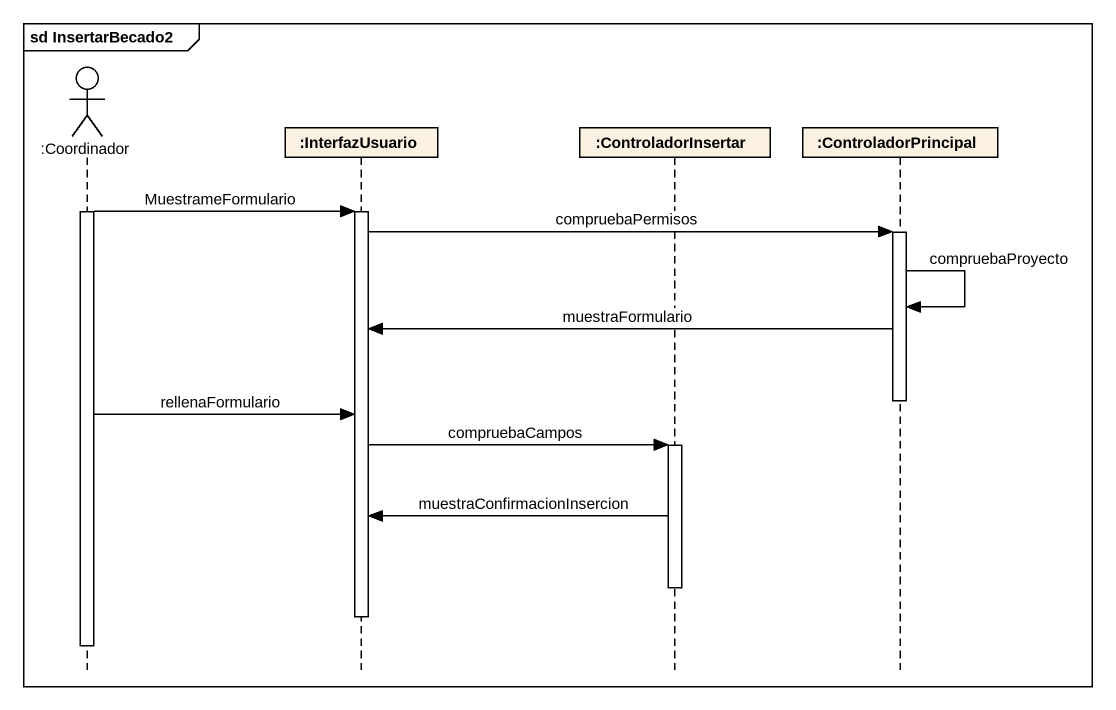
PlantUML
@startuml
mainframe sd InsertarBecado2
hide footbox
actor ":Coordinador" as Coordinador
participant ":InterfazUsuario" as InterfazUsuario
participant ":ControladorInsertar" as ControladorInsertar
participant ":ControladorPrincipal" as ControladorPrincipal

activate Coordinador
Coordinador -> InterfazUsuario : MuestrameFormulario
activate InterfazUsuario
InterfazUsuario -> ControladorPrincipal : compruebaPermisos
activate ControladorPrincipal
ControladorPrincipal -> ControladorPrincipal : compruebaProyecto
ControladorPrincipal -> InterfazUsuario : muestraFormulario
deactivate ControladorPrincipal
Coordinador -> InterfazUsuario : rellenaFormulario
InterfazUsuario -> ControladorInsertar : compruebaCampos
activate ControladorInsertar
ControladorInsertar -> InterfazUsuario : muestraConfirmacionInsercion
deactivate ControladorInsertar
deactivate InterfazUsuario
deactivate Coordinador
@enduml
